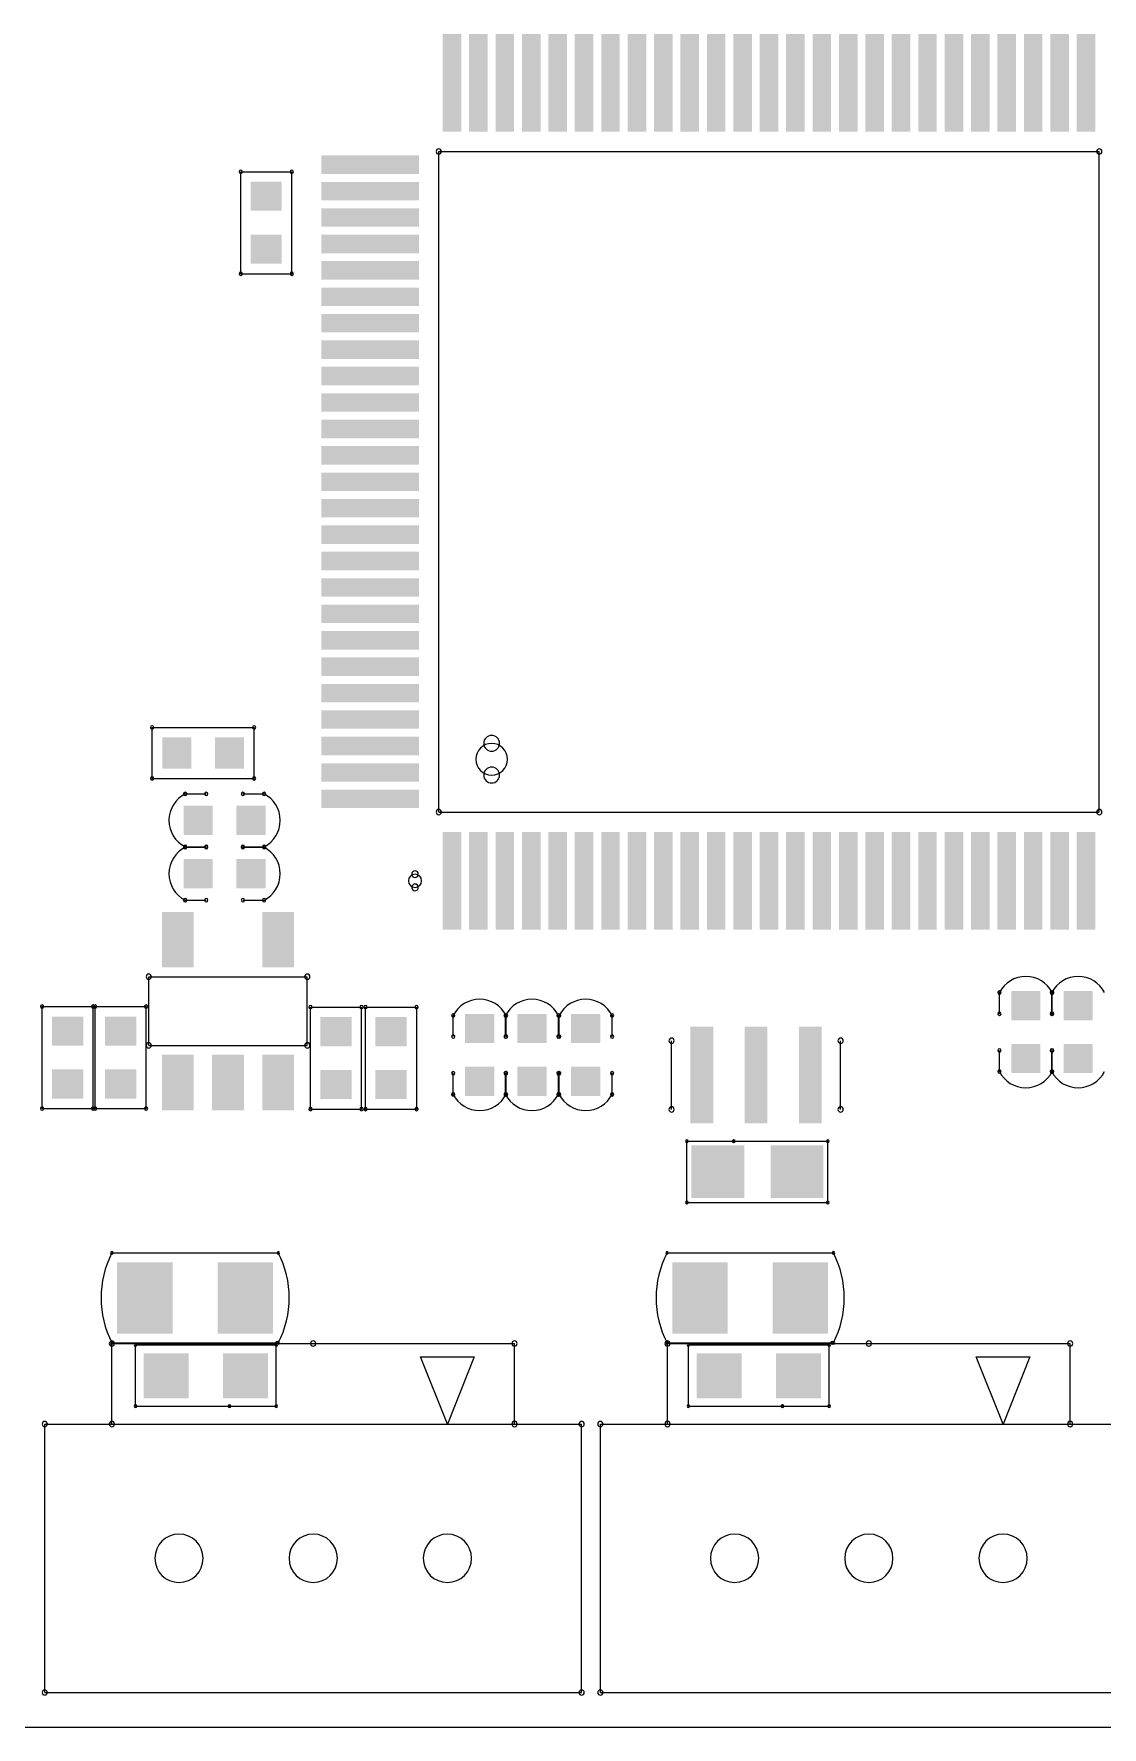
# Model space of a CAD drawing. Header units: millimetres. Extents: x 83 to 218, y 47 to 157.
# Drawn here: x 179.9 to 200.12, y 52.22 to 84.26 of the extents above; entities that cross this region are included whole.
import ezdxf

# ---------------------------------------------------------------- set-up
doc = ezdxf.new("R2010")
doc.units = ezdxf.units.MM
for name, color, linetype in [('KeepOutLayer', 6, 'Continuous'), ('TopOverlay', 2, 'Continuous'), ('TopSolder', 216, 'Continuous')]:
    doc.layers.add(name, color=color, linetype=linetype)

msp = doc.modelspace()

# ---------------------------------------------------------------- linework, layer by layer
at = {"layer": 'KeepOutLayer'}
msp.add_line((177.926, 52.218), (210.927, 52.218), dxfattribs=at)
at = {"layer": 'TopOverlay'}
for p, q in [((187.568, 82.034), (200.068, 82.034)), ((187.568, 69.534), (187.568, 82.034)), ((200.068, 69.534), (200.068, 82.034)), ((183.819, 81.651), (184.785, 81.651)), ((183.819, 79.721), (183.819, 81.651)), ((184.785, 79.721), (184.785, 81.651)), ((183.819, 79.721), (184.785, 79.721)), ((182.143, 70.171), (182.143, 71.136)), ((182.143, 71.136), (184.073, 71.136)), ((184.073, 70.171), (184.073, 71.136)), ((182.143, 70.171), (184.073, 70.171)), ((182.768, 69.877), (183.168, 69.877)), ((183.861, 69.877), (184.261, 69.877)), ((187.568, 69.534), (200.068, 69.534)), ((182.768, 68.877), (183.168, 68.877)), ((182.768, 68.867), (183.168, 68.867)), ((183.861, 68.877), (184.261, 68.877)), ((183.861, 68.867), (184.261, 68.867)), ((182.768, 67.867), (183.168, 67.867)), ((183.861, 67.867), (184.261, 67.867)), ((182.079, 65.118), (182.079, 66.418)), ((182.079, 66.418), (185.079, 66.418)), ((185.079, 65.118), (185.079, 66.418)), ((198.178, 65.717), (198.178, 66.117)), ((199.169, 65.717), (199.169, 66.117)), ((199.178, 65.717), (199.178, 66.117)), ((180.06, 65.853), (181.025, 65.853)), ((180.06, 63.922), (180.06, 65.853)), ((181.025, 63.922), (181.025, 65.853)), ((181.064, 63.922), (181.064, 65.853)), ((181.064, 65.853), (182.029, 65.853)), ((182.029, 63.922), (182.029, 65.853)), ((185.14, 63.914), (185.14, 65.844)), ((185.14, 65.844), (186.105, 65.844)), ((186.105, 63.914), (186.105, 65.844)), ((186.182, 65.844), (187.147, 65.844)), ((186.182, 63.914), (186.182, 65.844)), ((187.147, 65.844), (187.147, 63.914)), ((187.841, 65.285), (187.841, 65.685)), ((188.831, 65.285), (188.831, 65.685)), ((188.841, 65.285), (188.841, 65.685)), ((189.831, 65.285), (189.831, 65.685)), ((189.847, 65.285), (189.847, 65.685)), ((190.847, 65.285), (190.847, 65.685)), ((182.079, 65.118), (185.079, 65.118)), ((191.973, 63.907), (191.973, 65.207)), ((195.173, 63.907), (195.173, 65.207)), ((198.178, 64.623), (198.178, 65.023)), ((199.169, 64.623), (199.169, 65.023)), ((199.178, 64.623), (199.178, 65.023)), ((187.841, 64.192), (187.841, 64.592)), ((188.831, 64.192), (188.831, 64.592)), ((188.841, 64.192), (188.841, 64.592)), ((189.831, 64.192), (189.831, 64.592)), ((189.847, 64.192), (189.847, 64.592)), ((190.847, 64.192), (190.847, 64.592)), ((180.06, 63.922), (181.025, 63.922)), ((181.064, 63.922), (182.029, 63.922)), ((185.14, 63.914), (186.105, 63.914)), ((186.182, 63.914), (187.147, 63.914)), ((192.264, 62.144), (192.264, 63.304)), ((192.264, 63.304), (193.148, 63.304)), ((193.153, 63.304), (194.931, 63.304)), ((194.931, 62.144), (194.931, 63.304)), ((192.264, 62.144), (194.931, 62.144)), ((181.381, 61.191), (184.531, 61.191)), ((191.887, 61.191), (195.037, 61.191)), ((181.381, 59.491), (184.506, 59.491)), ((181.381, 59.477), (185.191, 59.477)), ((181.381, 57.953), (181.381, 59.477)), ((181.826, 58.292), (181.826, 59.452)), ((181.826, 59.452), (184.493, 59.452)), ((184.493, 58.292), (184.493, 59.452)), ((185.191, 59.477), (189.001, 59.477)), ((189.001, 57.953), (189.001, 59.477)), ((191.887, 59.491), (195.012, 59.491)), ((191.897, 57.953), (191.897, 59.477)), ((191.897, 59.477), (195.707, 59.477)), ((192.291, 58.292), (192.291, 59.452)), ((192.291, 59.452), (194.958, 59.452)), ((194.958, 58.292), (194.958, 59.452)), ((195.707, 59.477), (199.517, 59.477)), ((199.517, 57.953), (199.517, 59.477)), ((187.731, 57.953), (187.223, 59.223)), ((187.223, 59.223), (188.239, 59.223)), ((188.239, 59.223), (187.731, 57.953)), ((198.247, 57.953), (197.739, 59.223)), ((197.739, 59.223), (198.755, 59.223)), ((198.755, 59.223), (198.247, 57.953)), ((181.826, 58.292), (183.604, 58.292)), ((183.609, 58.292), (184.493, 58.292)), ((192.291, 58.292), (194.069, 58.292)), ((194.074, 58.292), (194.958, 58.292)), ((180.111, 52.873), (180.111, 57.953)), ((180.111, 57.953), (190.271, 57.953)), ((190.271, 52.873), (190.271, 57.953)), ((190.627, 57.953), (200.787, 57.953)), ((190.627, 52.873), (190.627, 57.953)), ((180.111, 52.873), (190.271, 52.873)), ((190.627, 52.873), (200.787, 52.873))]:
    msp.add_line(p, q, dxfattribs=at)
for centre, radius, start, end in [((187.568, 82.034), 0.05, 90, 270), ((187.568, 82.034), 0.05, 90, 270), ((187.568, 82.034), 0.05, 270, 90), ((187.568, 82.034), 0.05, 270, 90), ((200.068, 82.034), 0.05, 90, 270), ((200.068, 82.034), 0.05, 90, 270), ((200.068, 82.034), 0.05, 270, 90), ((200.068, 82.034), 0.05, 270, 90), ((183.819, 81.651), 0.0318, 90, 270), ((183.819, 81.651), 0.0318, 90, 270), ((183.819, 81.651), 0.0317, 270, 90), ((183.819, 81.651), 0.0317, 270, 90), ((184.785, 81.651), 0.0318, 90, 270), ((184.785, 81.651), 0.0318, 90, 270), ((184.785, 81.651), 0.0317, 270, 90), ((184.785, 81.651), 0.0317, 270, 90), ((183.819, 79.721), 0.0317, 90, 270), ((183.819, 79.721), 0.0317, 90, 270), ((183.819, 79.721), 0.0318, 270, 90), ((183.819, 79.721), 0.0318, 270, 90), ((184.785, 79.721), 0.0317, 90, 270), ((184.785, 79.721), 0.0317, 90, 270), ((184.785, 79.721), 0.0318, 270, 90), ((184.785, 79.721), 0.0318, 270, 90), ((182.143, 71.136), 0.0318, 0, 180), ((182.143, 71.136), 0.0318, 0, 180), ((182.143, 71.136), 0.0317, 180, 0), ((182.143, 71.136), 0.0317, 180, 0), ((184.073, 71.136), 0.0317, 0, 180), ((184.073, 71.136), 0.0317, 0, 180), ((184.073, 71.136), 0.0318, 180, 0), ((184.073, 71.136), 0.0318, 180, 0), ((188.568, 70.534), 0.3, 90, 270), ((188.568, 70.834), 0.15, 90, 270), ((188.568, 70.834), 0.15, 270, 90), ((188.568, 70.534), 0.3, 270, 90), ((182.143, 70.171), 0.0318, 0, 180), ((182.143, 70.171), 0.0318, 0, 180), ((182.143, 70.171), 0.0317, 180, 0), ((182.143, 70.171), 0.0317, 180, 0), ((184.073, 70.171), 0.0317, 0, 180), ((184.073, 70.171), 0.0317, 0, 180), ((184.073, 70.171), 0.0318, 180, 0), ((184.073, 70.171), 0.0318, 180, 0), ((188.568, 70.234), 0.15, 90, 270), ((188.568, 70.234), 0.15, 270, 90), ((183.022, 69.377), 0.561, 116.8999, 242.9999), ((182.768, 69.877), 0.0318, 0, 180), ((182.768, 69.877), 0.0317, 180, 0), ((182.768, 69.877), 0.0317, 0, 180), ((182.768, 69.877), 0.0317, 180, 0), ((183.168, 69.877), 0.0317, 0, 180), ((183.168, 69.877), 0.0317, 180, 0), ((183.861, 69.877), 0.0317, 0, 180), ((183.861, 69.877), 0.0317, 180, 0), ((184.261, 69.877), 0.0317, 0, 180), ((184.261, 69.877), 0.0318, 180, 0), ((184.262, 69.876), 0.0317, 0, 180), ((184.262, 69.876), 0.0317, 180, 0), ((184.007, 69.377), 0.561, 296.8999, 62.9999), ((187.568, 69.534), 0.05, 90, 270), ((187.568, 69.534), 0.05, 90, 270), ((187.568, 69.534), 0.05, 270, 90), ((187.568, 69.534), 0.05, 270, 90), ((200.068, 69.534), 0.05, 90, 270), ((200.068, 69.534), 0.05, 90, 270), ((200.068, 69.534), 0.05, 270, 90), ((200.068, 69.534), 0.05, 270, 90), ((182.767, 68.877), 0.0317, 0, 180), ((182.768, 68.877), 0.0318, 0, 180), ((182.768, 68.867), 0.0318, 0, 180), ((182.768, 68.867), 0.0317, 0, 180), ((183.168, 68.877), 0.0317, 0, 180), ((183.168, 68.867), 0.0317, 0, 180), ((183.861, 68.877), 0.0317, 0, 180), ((183.861, 68.867), 0.0317, 0, 180), ((184.261, 68.877), 0.0317, 0, 180), ((184.261, 68.877), 0.0317, 0, 180), ((184.261, 68.867), 0.0317, 0, 180), ((184.262, 68.867), 0.0317, 0, 180), ((183.022, 68.367), 0.561, 116.8999, 242.9999), ((182.767, 68.877), 0.0317, 180, 0), ((182.768, 68.877), 0.0317, 180, 0), ((182.768, 68.867), 0.0317, 180, 0), ((182.768, 68.867), 0.0317, 180, 0), ((183.168, 68.877), 0.0317, 180, 0), ((183.168, 68.867), 0.0317, 180, 0), ((183.861, 68.877), 0.0317, 180, 0), ((183.861, 68.867), 0.0317, 180, 0), ((184.261, 68.877), 0.0317, 180, 0), ((184.261, 68.877), 0.0318, 180, 0), ((184.261, 68.867), 0.0318, 180, 0), ((184.262, 68.867), 0.0317, 180, 0), ((184.007, 68.367), 0.561, 296.8999, 62.9999), ((187.118, 68.234), 0.125, 90, 270), ((187.118, 68.359), 0.0625, 90, 270), ((187.118, 68.359), 0.0625, 270, 90), ((187.118, 68.234), 0.125, 270, 90), ((187.118, 68.109), 0.0625, 90, 270), ((187.118, 68.109), 0.0625, 270, 90), ((182.767, 67.868), 0.0317, 0, 180), ((182.768, 67.867), 0.0318, 0, 180), ((182.767, 67.868), 0.0317, 180, 0), ((182.768, 67.867), 0.0317, 180, 0), ((183.168, 67.867), 0.0317, 0, 180), ((183.168, 67.867), 0.0317, 180, 0), ((183.861, 67.867), 0.0317, 0, 180), ((183.861, 67.867), 0.0317, 180, 0), ((184.261, 67.867), 0.0317, 0, 180), ((184.261, 67.867), 0.0317, 0, 180), ((184.261, 67.867), 0.0317, 180, 0), ((184.261, 67.867), 0.0318, 180, 0), ((182.079, 66.418), 0.05, 0, 180), ((182.079, 66.418), 0.05, 0, 180), ((182.079, 66.418), 0.05, 180, 0), ((182.079, 66.418), 0.05, 180, 0), ((185.079, 66.418), 0.05, 0, 180), ((185.079, 66.418), 0.05, 0, 180), ((185.079, 66.418), 0.05, 180, 0), ((185.079, 66.418), 0.05, 180, 0), ((198.678, 65.863), 0.561, 26.8999, 152.9999), ((199.669, 65.863), 0.561, 26.8999, 152.9999), ((198.179, 66.117), 0.0317, 90, 270), ((198.178, 66.117), 0.0318, 90, 270), ((198.178, 66.117), 0.0317, 270, 90), ((198.179, 66.117), 0.0317, 270, 90), ((199.169, 66.117), 0.0317, 90, 270), ((199.169, 66.117), 0.0318, 90, 270), ((199.178, 66.116), 0.0317, 90, 270), ((199.178, 66.117), 0.0318, 90, 270), ((199.169, 66.117), 0.0317, 270, 90), ((199.169, 66.117), 0.0317, 270, 90), ((199.178, 66.116), 0.0317, 270, 90), ((199.178, 66.117), 0.0317, 270, 90), ((180.06, 65.853), 0.0317, 90, 270), ((180.06, 65.853), 0.0317, 90, 270), ((180.06, 65.853), 0.0317, 270, 90), ((180.06, 65.853), 0.0317, 270, 90), ((181.025, 65.853), 0.0317, 90, 270), ((181.025, 65.853), 0.0317, 90, 270), ((181.025, 65.853), 0.0317, 270, 90), ((181.025, 65.853), 0.0317, 270, 90), ((181.064, 65.853), 0.0318, 90, 270), ((181.064, 65.853), 0.0318, 90, 270), ((181.064, 65.853), 0.0317, 270, 90), ((181.064, 65.853), 0.0317, 270, 90), ((182.029, 65.853), 0.0318, 90, 270), ((182.029, 65.853), 0.0318, 90, 270), ((182.029, 65.853), 0.0317, 270, 90), ((182.029, 65.853), 0.0317, 270, 90), ((185.14, 65.844), 0.0318, 90, 270), ((185.14, 65.844), 0.0318, 90, 270), ((185.14, 65.844), 0.0317, 270, 90), ((185.14, 65.844), 0.0317, 270, 90), ((186.105, 65.844), 0.0318, 90, 270), ((186.105, 65.844), 0.0318, 90, 270), ((186.105, 65.844), 0.0317, 270, 90), ((186.105, 65.844), 0.0317, 270, 90), ((186.182, 65.844), 0.0317, 90, 270), ((186.182, 65.844), 0.0317, 90, 270), ((186.182, 65.844), 0.0318, 270, 90), ((186.182, 65.844), 0.0318, 270, 90), ((187.147, 65.844), 0.0317, 90, 270), ((187.147, 65.844), 0.0317, 90, 270), ((187.147, 65.844), 0.0318, 270, 90), ((187.147, 65.844), 0.0318, 270, 90), ((187.841, 65.685), 0.0317, 90, 270), ((187.841, 65.685), 0.0317, 90, 270), ((188.341, 65.431), 0.561, 26.8999, 152.9999), ((187.841, 65.685), 0.0317, 270, 90), ((187.841, 65.685), 0.0318, 270, 90), ((188.831, 65.685), 0.0317, 90, 270), ((188.831, 65.685), 0.0317, 90, 270), ((188.841, 65.685), 0.0317, 90, 270), ((188.841, 65.685), 0.0317, 90, 270), ((189.331, 65.431), 0.561, 26.8999, 152.9999), ((188.831, 65.685), 0.0317, 270, 90), ((188.831, 65.685), 0.0318, 270, 90), ((188.841, 65.685), 0.0318, 270, 90), ((188.841, 65.685), 0.0317, 270, 90), ((189.831, 65.685), 0.0317, 90, 270), ((189.831, 65.685), 0.0317, 90, 270), ((189.847, 65.685), 0.0317, 90, 270), ((189.847, 65.685), 0.0317, 90, 270), ((189.831, 65.685), 0.0318, 270, 90), ((189.831, 65.685), 0.0317, 270, 90), ((190.347, 65.431), 0.561, 26.8999, 152.9999), ((189.847, 65.685), 0.0317, 270, 90), ((189.847, 65.685), 0.0318, 270, 90), ((190.847, 65.685), 0.0317, 90, 270), ((190.847, 65.685), 0.0317, 90, 270), ((190.847, 65.685), 0.0318, 270, 90), ((190.847, 65.685), 0.0317, 270, 90), ((198.178, 65.717), 0.0317, 90, 270), ((198.178, 65.717), 0.0317, 270, 90), ((199.169, 65.717), 0.0317, 90, 270), ((199.178, 65.717), 0.0317, 90, 270), ((199.169, 65.717), 0.0317, 270, 90), ((199.178, 65.717), 0.0317, 270, 90), ((182.079, 65.118), 0.05, 0, 180), ((182.079, 65.118), 0.05, 0, 180), ((182.079, 65.118), 0.05, 180, 0), ((182.079, 65.118), 0.05, 180, 0), ((185.079, 65.118), 0.05, 0, 180), ((185.079, 65.118), 0.05, 0, 180), ((185.079, 65.118), 0.05, 180, 0), ((185.079, 65.118), 0.05, 180, 0), ((187.841, 65.285), 0.0317, 90, 270), ((187.841, 65.285), 0.0317, 270, 90), ((188.831, 65.285), 0.0317, 90, 270), ((188.841, 65.285), 0.0317, 90, 270), ((188.831, 65.285), 0.0317, 270, 90), ((188.841, 65.285), 0.0317, 270, 90), ((189.831, 65.285), 0.0317, 90, 270), ((189.847, 65.285), 0.0317, 90, 270), ((189.831, 65.285), 0.0317, 270, 90), ((189.847, 65.285), 0.0317, 270, 90), ((190.847, 65.285), 0.0317, 90, 270), ((190.847, 65.285), 0.0317, 270, 90), ((191.973, 65.207), 0.05, 0, 180), ((191.973, 65.207), 0.05, 180, 0), ((195.173, 65.207), 0.05, 0, 180), ((195.173, 65.207), 0.05, 180, 0), ((198.178, 65.023), 0.0317, 90, 270), ((198.178, 65.023), 0.0317, 270, 90), ((199.169, 65.023), 0.0317, 90, 270), ((199.178, 65.023), 0.0317, 90, 270), ((199.169, 65.023), 0.0317, 270, 90), ((199.178, 65.023), 0.0317, 270, 90), ((187.841, 64.592), 0.0317, 90, 270), ((187.841, 64.592), 0.0317, 270, 90), ((188.831, 64.592), 0.0317, 90, 270), ((188.841, 64.592), 0.0317, 90, 270), ((188.831, 64.592), 0.0317, 270, 90), ((188.841, 64.592), 0.0317, 270, 90), ((189.831, 64.592), 0.0317, 90, 270), ((189.847, 64.592), 0.0317, 90, 270), ((189.831, 64.592), 0.0317, 270, 90), ((189.847, 64.592), 0.0317, 270, 90), ((190.847, 64.592), 0.0317, 90, 270), ((190.847, 64.592), 0.0317, 270, 90), ((198.178, 64.624), 0.0317, 90, 270), ((198.178, 64.623), 0.0317, 90, 270), ((198.178, 64.624), 0.0317, 270, 90), ((198.178, 64.623), 0.0318, 270, 90), ((198.678, 64.878), 0.561, 206.8999, 332.9999), ((199.169, 64.624), 0.0317, 90, 270), ((199.169, 64.623), 0.0317, 90, 270), ((199.178, 64.623), 0.0317, 90, 270), ((199.178, 64.623), 0.0317, 90, 270), ((199.169, 64.624), 0.0317, 270, 90), ((199.169, 64.623), 0.0318, 270, 90), ((199.669, 64.878), 0.561, 206.8999, 332.9999), ((199.178, 64.623), 0.0317, 270, 90), ((199.178, 64.623), 0.0318, 270, 90), ((187.84, 64.192), 0.0317, 90, 270), ((187.841, 64.192), 0.0318, 90, 270), ((187.84, 64.192), 0.0317, 270, 90), ((188.341, 64.446), 0.561, 206.8999, 332.9999), ((187.841, 64.192), 0.0317, 270, 90), ((188.831, 64.192), 0.0317, 90, 270), ((188.831, 64.192), 0.0318, 90, 270), ((188.84, 64.191), 0.0317, 90, 270), ((188.841, 64.192), 0.0318, 90, 270), ((188.831, 64.192), 0.0317, 270, 90), ((188.831, 64.192), 0.0317, 270, 90), ((189.331, 64.446), 0.561, 206.8999, 332.9999), ((188.84, 64.191), 0.0317, 270, 90), ((188.841, 64.192), 0.0317, 270, 90), ((189.831, 64.191), 0.0317, 90, 270), ((189.831, 64.192), 0.0318, 90, 270), ((189.847, 64.192), 0.0317, 90, 270), ((189.847, 64.192), 0.0318, 90, 270), ((189.831, 64.191), 0.0317, 270, 90), ((189.831, 64.192), 0.0317, 270, 90), ((189.847, 64.192), 0.0317, 270, 90), ((189.847, 64.192), 0.0317, 270, 90), ((190.347, 64.446), 0.561, 206.8999, 332.9999), ((190.847, 64.191), 0.0317, 90, 270), ((190.847, 64.192), 0.0318, 90, 270), ((190.847, 64.191), 0.0317, 270, 90), ((190.847, 64.192), 0.0317, 270, 90), ((180.06, 63.922), 0.0317, 90, 270), ((180.06, 63.922), 0.0317, 90, 270), ((180.06, 63.922), 0.0317, 270, 90), ((180.06, 63.922), 0.0317, 270, 90), ((181.025, 63.922), 0.0317, 90, 270), ((181.025, 63.922), 0.0317, 90, 270), ((181.025, 63.922), 0.0317, 270, 90), ((181.025, 63.922), 0.0317, 270, 90), ((181.064, 63.922), 0.0317, 90, 270), ((181.064, 63.922), 0.0317, 90, 270), ((181.064, 63.922), 0.0318, 270, 90), ((181.064, 63.922), 0.0318, 270, 90), ((182.029, 63.922), 0.0317, 90, 270), ((182.029, 63.922), 0.0317, 90, 270), ((182.029, 63.922), 0.0318, 270, 90), ((182.029, 63.922), 0.0318, 270, 90), ((185.14, 63.914), 0.0317, 90, 270), ((185.14, 63.914), 0.0317, 90, 270), ((185.14, 63.914), 0.0318, 270, 90), ((185.14, 63.914), 0.0318, 270, 90), ((186.105, 63.914), 0.0317, 90, 270), ((186.105, 63.914), 0.0317, 90, 270), ((186.105, 63.914), 0.0318, 270, 90), ((186.105, 63.914), 0.0318, 270, 90), ((186.182, 63.914), 0.0317, 90, 270), ((186.182, 63.914), 0.0317, 90, 270), ((186.182, 63.914), 0.0317, 270, 90), ((186.182, 63.914), 0.0317, 270, 90), ((187.147, 63.914), 0.0317, 90, 270), ((187.147, 63.914), 0.0317, 90, 270), ((187.147, 63.914), 0.0318, 270, 90), ((187.147, 63.914), 0.0318, 270, 90), ((191.973, 63.907), 0.05, 0, 180), ((191.973, 63.907), 0.05, 180, 0), ((195.173, 63.907), 0.05, 0, 180), ((195.173, 63.907), 0.05, 180, 0), ((192.264, 63.304), 0.025, 0, 180), ((192.264, 63.304), 0.025, 0, 180), ((192.264, 63.304), 0.025, 180, 0), ((192.264, 63.304), 0.025, 180, 0), ((193.148, 63.304), 0.025, 0, 180), ((193.148, 63.304), 0.025, 180, 0), ((193.153, 63.304), 0.025, 0, 180), ((193.153, 63.304), 0.025, 180, 0), ((194.931, 63.304), 0.025, 0, 180), ((194.931, 63.304), 0.025, 0, 180), ((194.931, 63.304), 0.025, 180, 0), ((194.931, 63.304), 0.025, 180, 0), ((192.264, 62.144), 0.025, 0, 180), ((192.264, 62.144), 0.025, 0, 180), ((194.931, 62.144), 0.025, 0, 180), ((194.931, 62.144), 0.025, 0, 180), ((192.264, 62.144), 0.025, 180, 0), ((192.264, 62.144), 0.025, 180, 0), ((194.931, 62.144), 0.025, 180, 0), ((194.931, 62.144), 0.025, 180, 0), ((181.381, 61.191), 0.025, 0, 180), ((181.381, 61.191), 0.025, 0, 180), ((184.531, 61.191), 0.025, 0, 180), ((184.531, 61.191), 0.025, 0, 180), ((191.887, 61.191), 0.025, 0, 180), ((191.887, 61.191), 0.025, 0, 180), ((195.037, 61.191), 0.025, 0, 180), ((195.037, 61.191), 0.025, 0, 180), ((183.031, 60.341), 1.856, 152.745, 207.255), ((181.381, 61.191), 0.025, 180, 0), ((181.381, 61.191), 0.025, 180, 0), ((184.531, 61.191), 0.025, 180, 0), ((184.531, 61.191), 0.025, 180, 0), ((182.881, 60.341), 1.856, 332.745, 27.255), ((193.537, 60.341), 1.856, 152.745, 207.255), ((191.887, 61.191), 0.025, 180, 0), ((191.887, 61.191), 0.025, 180, 0), ((195.037, 61.191), 0.025, 180, 0), ((195.037, 61.191), 0.025, 180, 0), ((193.387, 60.341), 1.856, 332.745, 27.255), ((181.381, 59.477), 0.05, 0, 180), ((181.381, 59.477), 0.05, 0, 180), ((181.381, 59.477), 0.05, 180, 0), ((181.381, 59.477), 0.05, 180, 0), ((181.381, 59.491), 0.025, 0, 180), ((181.381, 59.491), 0.025, 0, 180), ((181.381, 59.491), 0.025, 180, 0), ((181.381, 59.491), 0.025, 180, 0), ((181.826, 59.452), 0.025, 0, 180), ((181.826, 59.452), 0.025, 0, 180), ((181.826, 59.452), 0.025, 180, 0), ((181.826, 59.452), 0.025, 180, 0), ((184.493, 59.452), 0.025, 0, 180), ((184.493, 59.452), 0.025, 0, 180), ((184.493, 59.452), 0.025, 180, 0), ((184.493, 59.452), 0.025, 180, 0), ((184.506, 59.491), 0.025, 0, 180), ((184.506, 59.491), 0.025, 180, 0), ((184.531, 59.491), 0.025, 0, 180), ((184.531, 59.491), 0.025, 180, 0), ((185.191, 59.477), 0.05, 0, 180), ((185.191, 59.477), 0.05, 0, 180), ((185.191, 59.477), 0.05, 180, 0), ((185.191, 59.477), 0.05, 180, 0), ((189.001, 59.477), 0.05, 0, 180), ((189.001, 59.477), 0.05, 0, 180), ((189.001, 59.477), 0.05, 180, 0), ((189.001, 59.477), 0.05, 180, 0), ((191.897, 59.477), 0.05, 0, 180), ((191.897, 59.477), 0.05, 0, 180), ((191.897, 59.477), 0.05, 180, 0), ((191.897, 59.477), 0.05, 180, 0), ((191.887, 59.491), 0.025, 0, 180), ((191.887, 59.491), 0.025, 0, 180), ((191.887, 59.491), 0.025, 180, 0), ((191.887, 59.491), 0.025, 180, 0), ((192.291, 59.452), 0.025, 0, 180), ((192.291, 59.452), 0.025, 0, 180), ((192.291, 59.452), 0.025, 180, 0), ((192.291, 59.452), 0.025, 180, 0), ((194.958, 59.452), 0.025, 0, 180), ((194.958, 59.452), 0.025, 0, 180), ((194.958, 59.452), 0.025, 180, 0), ((194.958, 59.452), 0.025, 180, 0), ((195.012, 59.491), 0.025, 0, 180), ((195.012, 59.491), 0.025, 180, 0), ((195.037, 59.491), 0.025, 0, 180), ((195.037, 59.491), 0.025, 180, 0), ((195.707, 59.477), 0.05, 0, 180), ((195.707, 59.477), 0.05, 0, 180), ((195.707, 59.477), 0.05, 180, 0), ((195.707, 59.477), 0.05, 180, 0), ((199.517, 59.477), 0.05, 0, 180), ((199.517, 59.477), 0.05, 0, 180), ((199.517, 59.477), 0.05, 180, 0), ((199.517, 59.477), 0.05, 180, 0), ((181.826, 58.292), 0.025, 0, 180), ((181.826, 58.292), 0.025, 0, 180), ((183.604, 58.292), 0.025, 0, 180), ((183.609, 58.292), 0.025, 0, 180), ((184.493, 58.292), 0.025, 0, 180), ((184.493, 58.292), 0.025, 0, 180), ((192.291, 58.292), 0.025, 0, 180), ((192.291, 58.292), 0.025, 0, 180), ((194.069, 58.292), 0.025, 0, 180), ((194.074, 58.292), 0.025, 0, 180), ((194.958, 58.292), 0.025, 0, 180), ((194.958, 58.292), 0.025, 0, 180), ((180.111, 57.953), 0.05, 0, 180), ((180.111, 57.953), 0.05, 0, 180), ((181.381, 57.953), 0.05, 0, 180), ((181.826, 58.292), 0.025, 180, 0), ((181.826, 58.292), 0.025, 180, 0), ((183.604, 58.292), 0.025, 180, 0), ((183.609, 58.292), 0.025, 180, 0), ((184.493, 58.292), 0.025, 180, 0), ((184.493, 58.292), 0.025, 180, 0), ((189.001, 57.953), 0.05, 0, 180), ((190.271, 57.953), 0.05, 0, 180), ((190.271, 57.953), 0.05, 0, 180), ((190.627, 57.953), 0.05, 0, 180), ((190.627, 57.953), 0.05, 0, 180), ((191.897, 57.953), 0.05, 0, 180), ((192.291, 58.292), 0.025, 180, 0), ((192.291, 58.292), 0.025, 180, 0), ((194.069, 58.292), 0.025, 180, 0), ((194.074, 58.292), 0.025, 180, 0), ((194.958, 58.292), 0.025, 180, 0), ((194.958, 58.292), 0.025, 180, 0), ((199.517, 57.953), 0.05, 0, 180), ((180.111, 57.953), 0.05, 180, 0), ((180.111, 57.953), 0.05, 180, 0), ((181.381, 57.953), 0.05, 180, 0), ((189.001, 57.953), 0.05, 180, 0), ((190.271, 57.953), 0.05, 180, 0), ((190.271, 57.953), 0.05, 180, 0), ((190.627, 57.953), 0.05, 180, 0), ((190.627, 57.953), 0.05, 180, 0), ((191.897, 57.953), 0.05, 180, 0), ((199.517, 57.953), 0.05, 180, 0), ((180.111, 52.873), 0.05, 0, 180), ((180.111, 52.873), 0.05, 0, 180), ((180.111, 52.873), 0.05, 180, 0), ((180.111, 52.873), 0.05, 180, 0), ((190.271, 52.873), 0.05, 0, 180), ((190.271, 52.873), 0.05, 0, 180), ((190.271, 52.873), 0.05, 180, 0), ((190.271, 52.873), 0.05, 180, 0), ((190.627, 52.873), 0.05, 0, 180), ((190.627, 52.873), 0.05, 0, 180), ((190.627, 52.873), 0.05, 180, 0), ((190.627, 52.873), 0.05, 180, 0)]:
    msp.add_arc(centre, radius, start, end, dxfattribs=at)
at = {"layer": 'TopSolder'}
for centre, start, end in [((182.651, 55.413), 0, 180), ((185.191, 55.413), 0, 180), ((187.731, 55.413), 0, 180), ((193.167, 55.413), 0, 180), ((195.707, 55.413), 0, 180), ((198.247, 55.413), 0, 180), ((182.651, 55.413), 180, 0), ((185.191, 55.413), 180, 0), ((187.731, 55.413), 180, 0), ((193.167, 55.413), 180, 0), ((195.707, 55.413), 180, 0), ((198.247, 55.413), 180, 0)]:
    msp.add_arc(centre, 0.457, start, end, dxfattribs=at)
for points in [[(187.993, 84.259), (187.642, 84.259), (187.993, 82.409), (187.642, 82.409)], [(188.493, 84.259), (188.142, 84.259), (188.493, 82.409), (188.142, 82.409)], [(188.993, 84.259), (188.642, 84.259), (188.993, 82.409), (188.642, 82.409)], [(189.493, 84.259), (189.142, 84.259), (189.493, 82.409), (189.142, 82.409)], [(189.993, 84.259), (189.642, 84.259), (189.993, 82.409), (189.642, 82.409)], [(190.493, 84.259), (190.142, 84.259), (190.493, 82.409), (190.142, 82.409)], [(190.993, 84.259), (190.642, 84.259), (190.993, 82.409), (190.642, 82.409)], [(191.493, 84.259), (191.142, 84.259), (191.493, 82.409), (191.142, 82.409)], [(191.993, 84.259), (191.642, 84.259), (191.993, 82.409), (191.642, 82.409)], [(192.493, 84.259), (192.142, 84.259), (192.493, 82.409), (192.142, 82.409)], [(192.993, 84.259), (192.642, 84.259), (192.993, 82.409), (192.642, 82.409)], [(193.493, 84.259), (193.142, 84.259), (193.493, 82.409), (193.142, 82.409)], [(193.993, 84.259), (193.642, 84.259), (193.993, 82.409), (193.642, 82.409)], [(194.493, 84.259), (194.142, 84.259), (194.493, 82.409), (194.142, 82.409)], [(194.993, 84.259), (194.642, 84.259), (194.993, 82.409), (194.642, 82.409)], [(195.493, 84.259), (195.142, 84.259), (195.493, 82.409), (195.142, 82.409)], [(195.993, 84.259), (195.642, 84.259), (195.993, 82.409), (195.642, 82.409)], [(196.493, 84.259), (196.142, 84.259), (196.493, 82.409), (196.142, 82.409)], [(196.993, 84.259), (196.642, 84.259), (196.993, 82.409), (196.642, 82.409)], [(197.493, 84.259), (197.142, 84.259), (197.493, 82.409), (197.142, 82.409)], [(197.993, 84.259), (197.642, 84.259), (197.993, 82.409), (197.642, 82.409)], [(198.493, 84.259), (198.142, 84.259), (198.493, 82.409), (198.142, 82.409)], [(198.993, 84.259), (198.642, 84.259), (198.993, 82.409), (198.642, 82.409)], [(199.493, 84.259), (199.142, 84.259), (199.493, 82.409), (199.142, 82.409)], [(199.993, 84.259), (199.642, 84.259), (199.993, 82.409), (199.642, 82.409)], [(187.193, 81.609), (187.193, 81.959), (185.342, 81.609), (185.342, 81.959)], [(184.007, 80.911), (184.597, 80.911), (184.007, 81.462), (184.597, 81.462)], [(187.193, 81.109), (187.193, 81.459), (185.342, 81.109), (185.342, 81.459)], [(187.193, 80.609), (187.193, 80.959), (185.342, 80.609), (185.342, 80.959)], [(184.007, 79.911), (184.597, 79.911), (184.007, 80.462), (184.597, 80.462)], [(187.193, 80.109), (187.193, 80.459), (185.342, 80.109), (185.342, 80.459)], [(187.193, 79.609), (187.193, 79.959), (185.342, 79.609), (185.342, 79.959)], [(187.193, 79.109), (187.193, 79.46), (185.342, 79.109), (185.342, 79.46)], [(187.193, 78.609), (187.193, 78.959), (185.342, 78.609), (185.342, 78.959)], [(187.193, 78.109), (187.193, 78.46), (185.342, 78.109), (185.342, 78.46)], [(187.193, 77.609), (187.193, 77.959), (185.342, 77.609), (185.342, 77.959)], [(187.193, 77.109), (187.193, 77.46), (185.342, 77.109), (185.342, 77.46)], [(187.193, 76.609), (187.193, 76.959), (185.342, 76.609), (185.342, 76.959)], [(187.193, 76.109), (187.193, 76.46), (185.342, 76.109), (185.342, 76.46)], [(187.193, 75.609), (187.193, 75.959), (185.342, 75.609), (185.342, 75.959)], [(187.193, 75.109), (187.193, 75.46), (185.342, 75.109), (185.342, 75.46)], [(187.193, 74.609), (187.193, 74.959), (185.342, 74.609), (185.342, 74.959)], [(187.193, 74.109), (187.193, 74.46), (185.342, 74.109), (185.342, 74.46)], [(187.193, 73.609), (187.193, 73.959), (185.342, 73.609), (185.342, 73.959)], [(187.193, 73.109), (187.193, 73.46), (185.342, 73.109), (185.342, 73.46)], [(187.193, 72.609), (187.193, 72.959), (185.342, 72.609), (185.342, 72.959)], [(187.193, 72.109), (187.193, 72.46), (185.342, 72.109), (185.342, 72.46)], [(187.193, 71.609), (187.193, 71.959), (185.342, 71.609), (185.342, 71.959)], [(187.193, 71.109), (187.193, 71.459), (185.342, 71.109), (185.342, 71.459)], [(182.884, 70.358), (182.884, 70.949), (182.333, 70.358), (182.333, 70.949)], [(183.884, 70.358), (183.884, 70.949), (183.333, 70.358), (183.333, 70.949)], [(187.193, 70.609), (187.193, 70.959), (185.342, 70.609), (185.342, 70.959)], [(187.193, 70.109), (187.193, 70.459), (185.342, 70.109), (185.342, 70.459)], [(187.193, 69.609), (187.193, 69.959), (185.342, 69.609), (185.342, 69.959)], [(182.739, 69.101), (183.29, 69.101), (182.739, 69.652), (183.29, 69.652)], [(183.739, 69.101), (184.29, 69.101), (183.739, 69.652), (184.29, 69.652)], [(187.993, 69.159), (187.642, 69.159), (187.993, 67.309), (187.642, 67.309)], [(188.493, 69.159), (188.142, 69.159), (188.493, 67.309), (188.142, 67.309)], [(188.993, 69.159), (188.642, 69.159), (188.993, 67.309), (188.642, 67.309)], [(189.493, 69.159), (189.142, 69.159), (189.493, 67.309), (189.142, 67.309)], [(189.993, 69.159), (189.642, 69.159), (189.993, 67.309), (189.642, 67.309)], [(190.493, 69.159), (190.142, 69.159), (190.493, 67.309), (190.142, 67.309)], [(190.993, 69.159), (190.642, 69.159), (190.993, 67.309), (190.642, 67.309)], [(191.493, 69.159), (191.142, 69.159), (191.493, 67.309), (191.142, 67.309)], [(191.993, 69.159), (191.642, 69.159), (191.993, 67.309), (191.642, 67.309)], [(192.493, 69.159), (192.142, 69.159), (192.493, 67.309), (192.142, 67.309)], [(192.993, 69.159), (192.642, 69.159), (192.993, 67.309), (192.642, 67.309)], [(193.493, 69.159), (193.142, 69.159), (193.493, 67.309), (193.142, 67.309)], [(193.993, 69.159), (193.642, 69.159), (193.993, 67.309), (193.642, 67.309)], [(194.493, 69.159), (194.142, 69.159), (194.493, 67.309), (194.142, 67.309)], [(194.993, 69.159), (194.642, 69.159), (194.993, 67.309), (194.642, 67.309)], [(195.493, 69.159), (195.142, 69.159), (195.493, 67.309), (195.142, 67.309)], [(195.993, 69.159), (195.642, 69.159), (195.993, 67.309), (195.642, 67.309)], [(196.493, 69.159), (196.142, 69.159), (196.493, 67.309), (196.142, 67.309)], [(196.993, 69.159), (196.642, 69.159), (196.993, 67.309), (196.642, 67.309)], [(197.493, 69.159), (197.142, 69.159), (197.493, 67.309), (197.142, 67.309)], [(197.993, 69.159), (197.642, 69.159), (197.993, 67.309), (197.642, 67.309)], [(198.493, 69.159), (198.142, 69.159), (198.493, 67.309), (198.142, 67.309)], [(198.993, 69.159), (198.642, 69.159), (198.993, 67.309), (198.642, 67.309)], [(199.493, 69.159), (199.142, 69.159), (199.493, 67.309), (199.142, 67.309)], [(199.993, 69.159), (199.642, 69.159), (199.993, 67.309), (199.642, 67.309)], [(182.739, 68.092), (183.29, 68.092), (182.739, 68.643), (183.29, 68.643)], [(183.739, 68.092), (184.29, 68.092), (183.739, 68.643), (184.29, 68.643)], [(182.929, 67.643), (182.328, 67.643), (182.929, 66.593), (182.328, 66.593)], [(184.829, 67.643), (184.228, 67.643), (184.829, 66.593), (184.228, 66.593)], [(198.954, 65.595), (198.954, 66.145), (198.403, 65.595), (198.403, 66.145)], [(199.944, 65.595), (199.944, 66.145), (199.394, 65.595), (199.394, 66.145)], [(188.616, 65.163), (188.616, 65.714), (188.065, 65.163), (188.065, 65.714)], [(189.607, 65.163), (189.607, 65.714), (189.056, 65.163), (189.056, 65.714)], [(190.623, 65.163), (190.623, 65.714), (190.072, 65.163), (190.072, 65.714)], [(180.838, 65.663), (180.247, 65.663), (180.838, 65.112), (180.247, 65.112)], [(181.251, 65.112), (181.842, 65.112), (181.251, 65.663), (181.842, 65.663)], [(185.327, 65.104), (185.918, 65.104), (185.327, 65.654), (185.918, 65.654)], [(186.96, 65.654), (186.369, 65.654), (186.96, 65.104), (186.369, 65.104)], [(192.763, 65.472), (192.331, 65.472), (192.763, 63.643), (192.331, 63.643)], [(193.789, 65.472), (193.357, 65.472), (193.789, 63.643), (193.357, 63.643)], [(194.815, 65.472), (194.383, 65.472), (194.815, 63.643), (194.383, 63.643)], [(198.954, 64.595), (198.954, 65.145), (198.403, 64.595), (198.403, 65.145)], [(199.944, 64.595), (199.944, 65.145), (199.394, 64.595), (199.394, 65.145)], [(182.929, 64.943), (182.328, 64.943), (182.929, 63.893), (182.328, 63.893)], [(183.879, 64.943), (183.278, 64.943), (183.879, 63.893), (183.278, 63.893)], [(184.829, 64.943), (184.228, 64.943), (184.829, 63.893), (184.228, 63.893)], [(180.838, 64.663), (180.247, 64.663), (180.838, 64.112), (180.247, 64.112)], [(181.251, 64.112), (181.842, 64.112), (181.251, 64.663), (181.842, 64.663)], [(185.327, 64.104), (185.918, 64.104), (185.327, 64.654), (185.918, 64.654)], [(186.96, 64.654), (186.369, 64.654), (186.96, 64.104), (186.369, 64.104)], [(188.616, 64.163), (188.616, 64.714), (188.065, 64.163), (188.065, 64.714)], [(189.607, 64.163), (189.607, 64.714), (189.056, 64.163), (189.056, 64.714)], [(190.623, 64.163), (190.623, 64.714), (190.072, 64.163), (190.072, 64.714)], [(192.348, 62.228), (193.348, 62.228), (192.348, 63.228), (193.348, 63.228)], [(193.848, 62.228), (194.848, 62.228), (193.848, 63.228), (194.848, 63.228)], [(182.531, 59.665), (182.531, 61.016), (181.48, 59.665), (181.48, 61.016)], [(184.431, 59.665), (184.431, 61.016), (183.38, 59.665), (183.38, 61.016)], [(193.037, 59.666), (193.037, 61.016), (191.986, 59.666), (191.986, 61.016)], [(194.937, 59.666), (194.937, 61.016), (193.886, 59.666), (193.886, 61.016)], [(182.834, 59.293), (181.984, 59.293), (182.834, 58.442), (181.984, 58.442)], [(184.334, 59.293), (183.484, 59.293), (184.334, 58.442), (183.484, 58.442)], [(193.299, 59.293), (192.448, 59.293), (193.299, 58.442), (192.448, 58.442)], [(194.799, 59.293), (193.948, 59.293), (194.799, 58.442), (193.948, 58.442)]]:
    msp.add_solid(points, dxfattribs=at)

doc.saveas('drawing.dxf')
